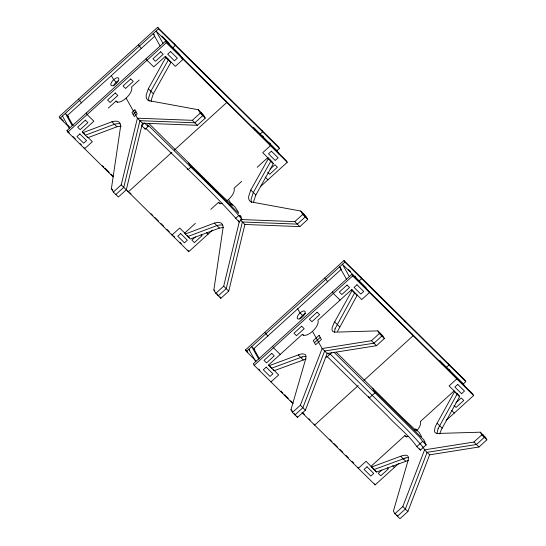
<?xml version="1.0" encoding="UTF-8"?>
<svg xmlns="http://www.w3.org/2000/svg" width="546" height="546" viewBox="0 0 546 546"><rect width="100%" height="100%" fill="white"/><g stroke="black" fill="none" stroke-linecap="round" stroke-linejoin="round"><path stroke-width="0.82" d="M139.237 80.016L131.518 87.026A10.497 4.573 -45.3 0 1 126.106 98.144L137.401 118.189L142.438 123.171L126.276 189.824L118.373 196.997L113.336 192.015L111.411 188.602L120.646 126.126A19.881 8.654 -45.3 0 0 117.329 121.28L114.865 121.151L111.896 121.792L82.821 132.712L82.269 131.722L93.851 121.212L87.135 114.564L86.261 113.022M240.37 219.997L244.901 224.481L228.74 291.134L220.837 298.307L215.8 293.325L213.875 289.912L223.109 227.436A19.881 8.654 -45.3 0 0 219.792 222.591L217.328 222.461L214.36 223.102L185.285 234.029L184.732 233.033L195.359 223.389M113.336 192.015L121.239 184.841L137.401 118.189L192.322 120.318L197.365 125.3L205.269 118.127L203.344 114.715L198.307 109.732L148.73 100.628A19.881 8.654 -45.3 0 1 146.198 95.079L148.335 88.718L165.875 57.337L165.315 56.34L153.713 66.878L146.99 60.231L146.123 58.695M215.8 293.325L223.703 286.152L239.462 221.144M335.039 328.835L334.548 332.241M439.667 433.906L441.277 429.763L459.616 396.642L456.661 393.373L457.084 394.157L438.028 428.767M368.591 291.004L369.465 292.547L361.739 299.556L351.658 289.592L352.115 290.349L333.777 323.464L332.166 327.614L332.036 329.736A12.149 5.289 -45.3 0 0 333.285 331.715L335.012 332.145L377.852 330.876L382.882 335.865L384.384 338.534L376.481 345.707L327.156 353.515L305.391 410.23L297.488 417.403L292.465 412.407L290.963 409.739L305.76 358.695L305.999 356.483A12.149 5.289 -45.3 0 0 304.921 354.347L302.238 353.828L299.686 354.409L269.062 365.724L268.625 364.953L302.429 334.275A10.497 4.573 -45.3 0 0 312.469 331.374A10.497 4.573 -45.3 0 0 317.874 320.256L351.679 289.571L354.62 292.847L335.026 328.842M292.465 412.407L300.361 405.234L322.133 348.525L312.469 331.374M324.652 351.017L302.873 407.739L294.97 414.912L294.233 413.568M416.844 430.739A10.497 4.573 -45.3 0 0 420.331 421.573L454.129 390.895L454.565 391.666L436.227 424.788L434.971 427.661L434.493 431.06A12.149 5.289 -45.3 0 0 435.735 433.039L437.462 433.463L480.309 432.193L485.36 437.169L486.861 439.83L478.958 447.003L429.634 454.818L407.869 511.527L399.965 518.7L394.915 513.731L402.818 506.558L424.583 449.849L422.973 446.99M427.115 452.327L405.337 509.049L397.433 516.223L396.696 514.878M337.544 331.333L357.139 295.338L356.709 294.567M438.042 428.76L437.012 433.551M165.315 56.34L170.912 62.319L153.371 93.7L151.235 100.061A19.881 8.654 -45.3 0 0 151.181 101.379M257.152 167.301L267.779 157.657L268.339 158.647L250.798 190.028L248.662 196.389A19.881 8.654 -45.3 0 0 251.194 201.945L300.771 211.043L305.808 216.025L307.732 219.444L299.829 226.61L244.901 224.481M267.779 157.657L273.375 163.629L255.835 195.011L253.699 201.372A19.881 8.654 -45.3 0 0 253.644 202.689M276.317 151.249L279.429 148.423L278.562 146.881L157.617 27.3L59.139 116.687L60.012 118.223L69.008 127.122M60.012 118.223L158.49 28.842L157.617 27.3M154.675 36.282L67.417 115.479L73.137 125.635M113.131 176.89L67.82 132.091L66.953 130.549L165.431 41.168L286.377 160.749L287.244 162.285L260.374 186.677M67.82 132.091L166.305 42.704L165.431 41.168M172.911 47.604L175.286 45.448L174.42 43.905M108.34 108.053L116.066 101.044A10.497 4.573 -45.3 0 0 126.106 98.144M133.135 114.503L136.029 111.875M148.102 126.535L144.54 123.021L141.646 125.648L145.209 129.17L148.102 126.535L147.243 124.638L148.717 125.716L203.569 179.566C216.585 192.588 230.275 205.207 241.967 219.349L239.073 221.976C210.033 189.053 177.075 159.302 145.816 128.344M192.322 120.318L200.225 113.145L198.307 109.732M115.854 194.506L123.758 187.333L139.919 120.68L194.847 122.809L202.743 115.636L200.826 112.223M171.853 152.348L128.296 191.885L127.716 190.854M174.379 150.054L226.774 102.498L225.907 100.955M260.258 133.968L262.633 131.811L261.766 130.269M210.811 209.364L218.53 202.354A10.497 4.573 -45.3 0 0 222.434 203.208M241.701 181.327L233.981 188.336A10.497 4.573 -45.3 0 1 227.02 200.744M230.303 204.552L231.463 203.501L235.026 207.023L238.459 212.237M195.434 236.862L191.871 240.097L194.39 242.588L202.116 235.572L201.105 234.575M270.147 169.042L274.897 164.728L277.423 167.219L269.697 174.235L267.683 172.243M121.239 184.841L188.766 251.672L212.483 230.139M235.51 218.455L238.404 215.827M240.677 219.526L294.792 221.628L302.689 214.455L300.771 211.043M255.972 360.947L246.369 351.453L245.502 349.911L343.98 260.531L464.926 380.112L465.793 381.647L463.301 383.913M246.369 351.453L344.854 262.073L343.98 260.531M341.639 268.966L253.781 348.71L259.5 358.865M446.102 420.481L473.607 395.516L472.74 393.973L351.795 274.399L253.317 363.779L254.183 365.322L292.82 403.521M254.183 365.322L352.661 275.935L351.795 274.399M359.268 280.835L361.65 278.678L360.783 277.136M270.98 381.927L278.706 374.918L273.369 369.642M314.469 342.69L320.256 337.428M331.756 352.62L326.542 357.357L326.201 356.763M327.156 353.515L322.133 348.525L371.451 340.711L379.354 333.538L377.852 330.876M373.962 343.216L381.872 336.029L380.371 333.367M358.217 385.578L314.653 425.109L314.08 424.085M363.895 380.419L413.138 335.729L412.264 334.186M446.621 367.199L448.996 365.042L448.13 363.5M408.783 436.445A10.497 4.573 -45.3 0 1 404.879 435.599L371.082 466.277L376.569 472.024L408.531 460.319M414.53 430.112L415.69 429.06L419.253 432.582L421.567 436.691M381.797 470.086L378.235 473.321L380.753 475.812L388.472 468.802L387.469 467.806M455.917 402.812L461.261 397.959L463.779 400.45L456.06 407.459L454.04 405.466M425 441.905L423.88 440.799L426.194 444.901L420.406 450.163L416.844 446.642L422.638 441.386L419.403 436.868L333.981 352.211M301.918 412.517L375.129 484.903L398.846 463.37M429.634 454.818L424.583 449.849L473.908 442.035L481.811 434.862L480.309 432.193M476.426 444.526L484.343 437.339L482.841 434.677M302.204 356.9L271.574 368.229L268.625 364.953M269.062 365.724L274.092 370.72L306.053 359.015M371.519 467.048L402.143 455.726L405.746 455.139L407.377 455.671A12.149 5.289 -45.3 0 1 408.449 457.807L408.21 460.019L393.413 511.063L394.915 513.731M373.614 468.755L374.037 469.54L406.012 457.828M403.201 458.783L404.661 458.217M85.34 135.203L114.414 124.283L117.383 123.642L119.847 123.771M82.821 132.712L87.865 137.701L116.933 126.774L121.205 126.099M223.669 227.409L219.396 228.085L190.329 239.011L185.285 234.029M302.197 356.907L305.815 356.306M405.999 457.835L408.278 457.616M324.638 351.023L373.969 343.202M427.102 452.341L476.44 444.512M142.438 123.171L197.365 125.3M222.311 225.082L219.847 224.952L216.878 225.594L187.81 236.52L187.251 235.524L189.264 237.517M330.043 353.904L384.903 407.753C397.918 420.775 411.609 433.394 423.3 447.536M327.15 356.531L387.332 415.649C396.84 426.208 408.756 434.889 416.844 446.642M158.49 28.842L279.429 148.423M166.305 42.704L287.244 162.285M154.3 34.767L153.18 33.661L160.121 45.987M165.295 56.361L175.375 66.325L183.101 59.316L182.227 57.774M272.802 162.653L262.722 152.689L270.447 145.68L269.581 144.137M165.875 57.337L170.912 62.319M268.339 158.647L273.375 163.629M141.421 48.58L138.309 44.827M265.138 177.047L267.936 179.811M200.225 113.145L205.269 118.127M302.689 214.455L307.732 219.444M344.854 262.073L465.793 381.647M350.525 271.58L348.287 269.362L349.153 270.905M352.661 275.935L473.607 395.516M294.792 221.628L299.829 226.61M340.663 267.997L339.537 266.892L346.485 279.218M459.166 395.884L449.085 385.92L456.811 378.91L455.937 377.368M148.335 88.718L153.371 93.7M250.798 190.028L255.835 195.011M352.115 290.349L357.139 295.338M454.565 391.666L459.616 396.642M327.777 281.811L324.672 278.057M379.354 333.538L384.384 338.534M481.811 434.862L486.861 439.83M340.076 300.109L333.353 293.461L332.487 291.926M451.494 410.278L454.299 413.042M116.182 82.207L113.664 79.716L111.35 75.607M371.451 340.711L376.481 345.707M473.908 442.035L478.958 447.003M189.783 165.022L238.704 213.39M241.332 216.899L239.653 215.24L241.967 219.349M116.066 101.044L117.581 102.539M218.53 202.354L220.045 203.849M334.664 321.894L339.694 326.89M437.121 423.218L442.171 428.187M111.896 121.792L116.933 126.774M214.36 223.102L219.396 228.085M302.545 315.438L300.027 312.947L297.713 308.838M374.01 390.574L424.14 440.144M81.559 102.914L78.453 99.16M422.638 441.386L426.194 444.901M206.395 232.487L208.074 234.145M327.655 352.969L329.436 354.729M302.429 334.275L303.44 335.271M404.879 435.599L406.395 437.093M68.68 116.728L65.322 113.404L72.263 125.73M82.269 131.722L84.637 134.07M88.193 137.585L92.342 141.687L84.623 148.703L84.043 147.673M185.62 233.913L179.689 228.051L171.97 235.067L171.389 234.036M60.94 118.462L63.343 120.837M68.141 125.58L69.342 126.768M298.225 354.968L303.255 359.964M400.682 456.292L405.733 461.261M66.953 130.549L69.356 132.924M72.952 136.48L75.355 138.855M80.153 143.598L81.354 144.786M102.552 165.752L103.767 166.953M104.982 168.148L109.227 172.352M111.05 174.147L113.472 176.549M129.852 192.738L131.067 193.939M151.085 213.732L152.9 215.534M154.723 217.328L158.36 220.925M160.79 223.328L163.82 226.324M166.851 229.327L169.28 231.722M173.498 235.892L174.7 237.08M180.098 242.417L181.299 243.605M223.703 286.152L228.74 291.134M267.922 336.145L264.81 332.391M280.214 354.436L273.491 347.795L272.625 346.253M392.758 465.718L394.437 467.376M111.411 188.602L112.92 190.097M213.875 289.912L214.885 290.909M254.791 349.706L251.679 346.635L258.627 358.961M249.904 350.368L248.785 349.263L255.733 361.588M245.502 349.911L247.904 352.286M300.361 405.234L305.391 410.23M402.818 506.558L407.869 511.527M258.715 369.116L259.916 370.304M281.033 391.182L282.855 392.983M284.671 394.785L288.308 398.382M290.738 400.778L293.161 403.18M302.866 412.776L304.688 414.578M308.934 418.775L310.148 419.97M329.559 439.161L331.988 441.564M333.804 443.366L337.442 446.962M339.871 449.358L342.902 452.361M345.939 455.357L348.362 457.76M351.999 461.356L353.822 463.151M290.963 409.739L292.472 411.234M336.609 352.573L403.166 418.448L416.55 430.958L415.69 429.06M148.696 123.273L218.939 192.888L232.323 205.398L231.463 203.501M145.209 129.17L144.581 128.057M464.605 386.015L463.377 383.838L439.864 360.592L441.789 364.011M449.365 369.526L449.938 370.557M404.456 320.318L405.323 321.86M367.499 290.254L365.957 287.51L342.438 264.264L349.385 276.59M355.009 276.01L355.876 277.545M279.061 154.238L277.013 150.614L253.501 127.361L255.043 130.098M269.717 142.943L270.297 143.967M262.708 135.783L263.582 137.326M303.289 213.534L305.214 216.953L297.311 224.119L242.383 221.99L226.221 288.643L218.318 295.816L217.165 293.768M270.297 160.149L270.857 161.138L253.317 192.52L251.18 198.88A19.881 8.654 -45.3 0 0 251.597 202.402M218.093 87.087L218.96 88.629M419.635 448.792L420.406 450.163M372.857 388.52L375.17 392.629L369.376 397.891L368.605 396.519M181.907 58.395L179.593 54.286L156.074 31.033L163.022 43.359M169.513 44.322L168.646 42.779L161.923 36.132L162.79 37.674M167.834 58.838L168.393 59.828L150.853 91.209L148.717 97.57A19.881 8.654 -45.3 0 0 149.133 101.092M228.569 199.454L231.081 203.911M238.302 220.604L239.073 221.976M376.569 472.024L366.052 461.281L358.326 468.291L357.753 467.267M374.549 483.872L375.129 484.903M188.623 162.967L190.943 167.076L188.042 169.704L187.271 168.332M273.655 369.949L274.092 370.72M296.737 416.066L297.488 417.403M220.072 296.942L220.837 298.307M187.899 250.129L188.766 251.672M87.305 136.705L87.865 137.701M62.421 116.032L69.369 128.358M113.575 85.79A5.248 2.286 -45.3 0 1 118.775 80.501M299.931 319.021A5.248 2.286 -45.3 0 1 305.617 313.561M85.367 120.147L77.648 127.157L80.166 129.648L87.892 122.638L85.367 120.147M115.302 92.984L107.576 99.993L110.094 102.484L117.82 95.475L115.302 92.984M130.747 78.958L123.021 85.968L125.546 88.459L133.265 81.45L130.747 78.958M160.674 51.795L152.955 58.804L155.474 61.295L163.199 54.286L160.674 51.795M79.853 133.913L76.952 136.548L83.674 143.189L86.568 140.561L79.853 133.913M170.605 51.542L167.711 54.17L174.427 60.811L177.327 58.183L170.605 51.542M134.876 109.821L131.975 112.449L134.289 116.557L137.189 113.93L134.876 109.821M180.637 233.565L177.743 236.193L184.459 242.84L187.353 240.206L180.637 233.565M271.389 151.194L268.495 153.822L275.211 160.463L278.112 157.835L271.389 151.194M271.731 353.378L264.011 360.387L266.53 362.878L274.249 355.869L271.731 353.378M301.665 326.208L293.939 333.224L296.458 335.715L304.183 328.699L301.665 326.208M317.11 312.189L309.384 319.198L311.902 321.69L319.628 314.68L317.11 312.189M347.038 285.026L339.319 292.035L341.837 294.526L349.556 287.517L347.038 285.026M266.216 367.144L263.315 369.772L270.038 376.419L272.932 373.792L266.216 367.144M356.968 284.773L354.074 287.401L360.79 294.041L363.691 291.414L356.968 284.773M319.103 335.374L313.308 340.636L315.622 344.744L321.417 339.482L319.103 335.374M367.001 466.796L364.1 469.423L370.823 476.064L373.717 473.437L367.001 466.796M457.753 384.418L454.859 387.053L461.575 393.693L464.475 391.066L457.753 384.418M113.896 85.306A5.248 2.286 -45.3 0 0 118.68 78.269A5.248 2.286 -45.3 0 0 111.889 81.743A5.248 2.286 -45.3 0 0 113.896 85.306M300.252 318.536A5.248 2.286 -45.3 0 0 305.043 311.493A5.248 2.286 -45.3 0 0 298.252 314.974A5.248 2.286 -45.3 0 0 300.252 318.536"/></g></svg>
